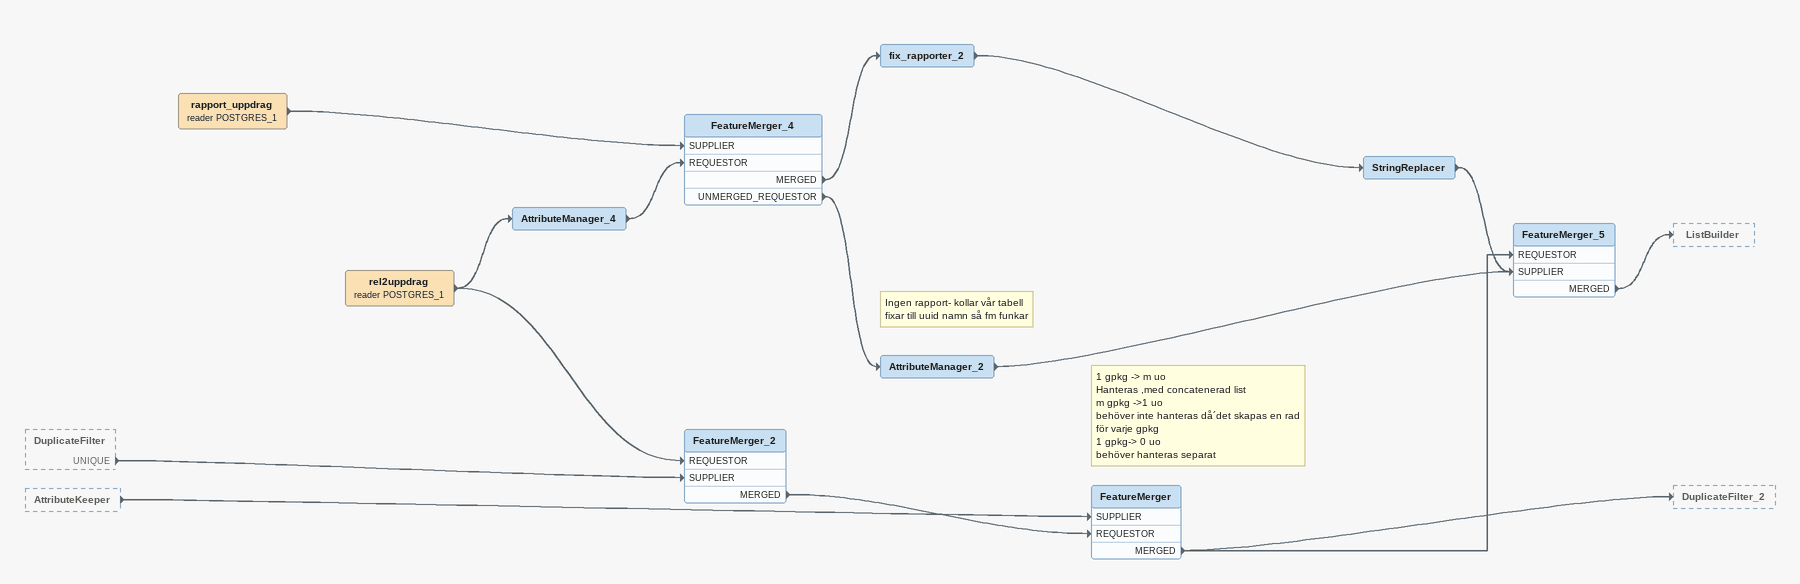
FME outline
DuplicateFilter [outside]
    UNIQUE -> FeatureMerger_2 [SUPPLIER]
AttributeKeeper [outside]
    -> FeatureMerger [SUPPLIER]
rapport_uppdrag (reader POSTGRES_1)
    -> FeatureMerger_4 [SUPPLIER]
rel2uppdrag (reader POSTGRES_1)
    -> AttributeManager_4
    -> FeatureMerger_2 [REQUESTOR]
AttributeManager_4
    -> FeatureMerger_4 [REQUESTOR]
FeatureMerger_4
    MERGED -> fix_rapporter_2
    UNMERGED_REQUESTOR -> AttributeManager_2
fix_rapporter_2
    -> StringReplacer
StringReplacer
    -> FeatureMerger_5 [SUPPLIER]
Note: Ingen rapport- kollar vår tabell / fixar till uuid namn så fm funkar
AttributeManager_2
    -> FeatureMerger_5 [SUPPLIER]
FeatureMerger_2
    MERGED -> FeatureMerger [REQUESTOR]
Note: 1 gpkg -> m uo / Hanteras ,med concatenerad list / m gpkg ->1 uo / behöver inte hanteras då´det skapas en rad för varje gpkg / 1 gpkg-> 0 uo / behöver hanteras separat
FeatureMerger
    MERGED -> DuplicateFilter_2
    MERGED -> FeatureMerger_5 [REQUESTOR]
FeatureMerger_5
    MERGED -> ListBuilder
